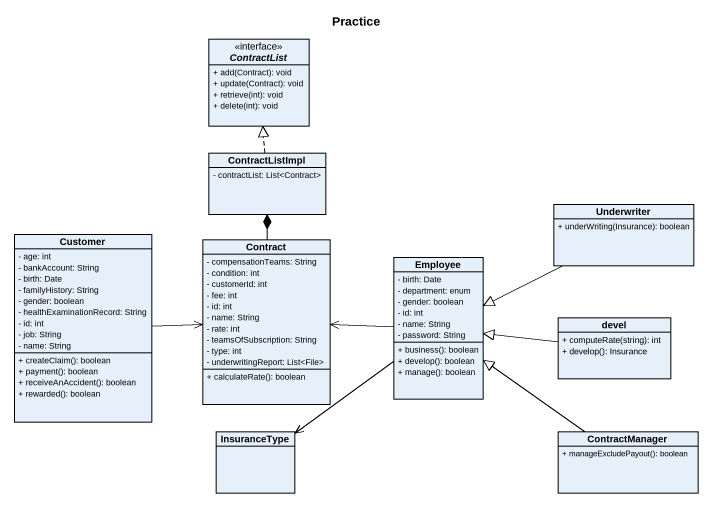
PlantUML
@startuml
title Practice
hide circle
hide empty members
skinparam classAttributeIconSize 0
interface ContractList {
  + add(Contract): void
  + update(Contract): void
  + retrieve(int): void
  + delete(int): void
}
class ContractListImpl {
  - contractList: List<Contract>
}
class Underwriter {
  + underWriting(Insurance): boolean
}
class Customer {
  - age: int
  - bankAccount: String
  - birth: Date
  - familyHistory: String
  - gender: boolean
  - healthExaminationRecord: String
  - id: int
  - job: String
  - name: String
  + createClaim(): boolean
  + payment(): boolean
  + receiveAnAccident(): boolean
  + rewarded(): boolean
}
class Contract {
  - compensationTeams: String
  - condition: int
  - customerId: int
  - fee: int
  - id: int
  - name: String
  - rate: int
  - teamsOfSubscription: String
  - type: int
  - underwritingReport: List<File>
  + calculateRate(): boolean
}
class Employee {
  - birth: Date
  - department: enum
  - gender: boolean
  - id: int
  - name: String
  - password: String
  + business(): boolean
  + develop(): boolean
  + manage(): boolean
}
class devel {
  + computeRate(string): int
  + develop(): Insurance
}
class InsuranceType
class ContractManager {
  + manageExcludePayout(): boolean
}
ContractListImpl .up.|> ContractList
Underwriter -left-|> Employee
Customer -right-> Contract
Contract -up-* ContractListImpl
Employee -left-> Contract
Employee --> InsuranceType
devel -left-|> Employee
ContractManager -up-|> Employee
@enduml
